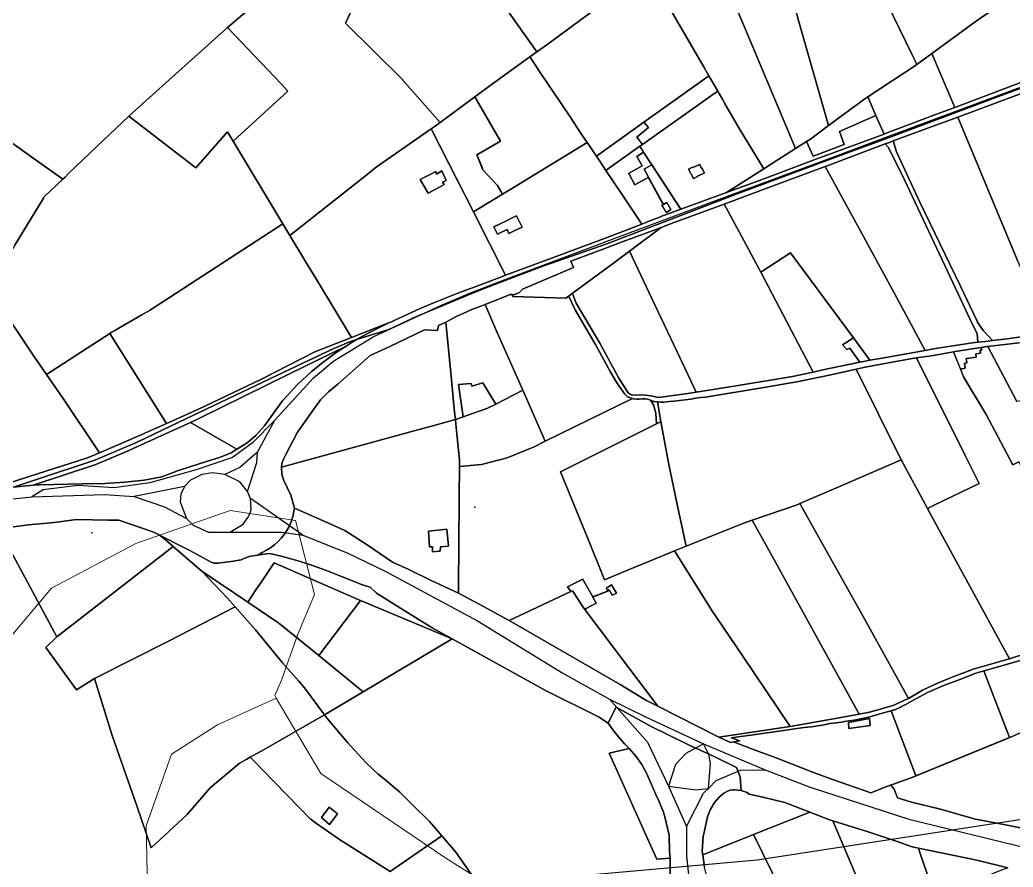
# Model space of a CAD drawing. Header units: metres. Extents: x 3 to 1027712, y 40 to 4430649.
# Drawn here: x 507850 to 508627, y 4410213 to 4410877 of the extents above; entities that cross this region are included whole.
import ezdxf

# ---------------------------------------------------------------- set-up
doc = ezdxf.new("R2010")
doc.units = ezdxf.units.M
doc.header["$MEASUREMENT"] = 0
doc.layers.add('A.ES.SDGC.CP.07003.cadastralparcel — CadastralParcel', color=1, linetype='Continuous')
doc.layers.add('Carreteras_5_km', color=2, linetype='Continuous', lineweight=30)
doc.layers.add('Lineas_electricas_5_km', color=1, linetype='Continuous', lineweight=30)
doc.layers.add('Habitats_5_km', color=7, linetype='Continuous', lineweight=9, true_color=0xbefad2)
doc.layers.add('Yacimientos_arqueologicos', color=7, linetype='Continuous', true_color=0x160844)

msp = doc.modelspace()

# ---------------------------------------------------------------- linework, layer by layer
at = {"layer": 'A.ES.SDGC.CP.07003.cadastralparcel — CadastralParcel', "color": 7, "linetype": 'Continuous', "flags": 128}
for points in [[(508428.95, 4410994.61), (508421.17, 4411018.03), (508445.18, 4411026.02), (508475.52, 4410938.66), (508487.98, 4410901.36), (508514.49, 4410919.16), (508548.41, 4410849.04), (508550.6, 4410844.54), (508552, 4410841.66), (508550.9, 4410840.85), (508513.53, 4410816.23), (508511.27, 4410814.74), (508482.87, 4410793.67), (508459.35, 4410875.98), (508454.53, 4410894.08), (508435.22, 4410966.64), (508435.2, 4410966.74), (508428.95, 4410994.61)], [(508254.55, 4410851.46), (508207.9, 4410917.32), (508213.83, 4410926.45), (508222.61, 4410939.97), (508249.04, 4410980.69), (508255.61, 4410990.81), (508256.16, 4410991.66), (508270.98, 4411014.5), (508279.04, 4411009.05), (508292.8, 4410999.88), (508299.69, 4410994.15), (508304.1, 4410989.41), (508309.63, 4410983.46), (508324.92, 4410963.97), (508335.24, 4410948.31), (508350.08, 4410918.74), (508343.59, 4410915.08), (508342.16, 4410914.08), (508293.05, 4410879.68), (508262.37, 4410857.07), (508254.55, 4410851.46)], [(508415.66, 4410873.98), (508387.81, 4410940.02), (508435.2, 4410966.74), (508435.22, 4410966.64), (508454.53, 4410894.08), (508459.35, 4410875.98), (508482.87, 4410793.67), (508468.69, 4410783.14), (508465.62, 4410781.19), (508457.07, 4410775.77), (508415.66, 4410873.98)], [(508548.41, 4410849.04), (508514.49, 4410919.16), (508568.47, 4410951.38), (508568.09, 4410942.89), (508571.16, 4410931.32), (508573.53, 4410924.58), (508573.88, 4410923.6), (508578.12, 4410919.36), (508588.15, 4410912.41), (508596.65, 4410904.31), (508602.06, 4410896.59), (508608.64, 4410882.56), (508597.68, 4410874.97), (508563.66, 4410850.17), (508552, 4410841.66), (508550.6, 4410844.54), (508548.41, 4410849.04)], [(508362.33, 4410879.14), (508342.16, 4410914.08), (508343.59, 4410915.08), (508350.08, 4410918.74), (508387.81, 4410940.02), (508415.66, 4410873.98), (508457.07, 4410775.77), (508437.49, 4410763.34), (508432.14, 4410759.92), (508413.43, 4410790.64), (508401.52, 4410811.26), (508400.05, 4410813.81), (508397.17, 4410818.79), (508396.09, 4410820.66), (508389.12, 4410832.74), (508385.38, 4410839.22), (508362.33, 4410879.14)], [(508252.2, 4410842.84), (508249.07, 4410847.53), (508254.55, 4410851.46), (508262.37, 4410857.07), (508293.05, 4410879.68), (508342.16, 4410914.08), (508362.33, 4410879.14), (508385.38, 4410839.22), (508389.12, 4410832.74), (508380.66, 4410826.7), (508338.28, 4410796.38), (508301.05, 4410769.75), (508293.88, 4410780.47), (508288.73, 4410788.17), (508280.43, 4410800.6), (508273.46, 4410811.03), (508257.71, 4410834.6), (508252.2, 4410842.84)], [(508121.55, 4410755.52), (508061.09, 4410707.75), (508055.67, 4410716.75), (508016.75, 4410781.45), (508059.61, 4410820.74), (508054.48, 4410826.15), (508012.35, 4410870.51), (508041.49, 4410895.74), (508054.07, 4410908.61), (508058.56, 4410911.91), (508063.49, 4410912.18), (508082.27, 4410909.69), (508086.72, 4410909.1), (508096.31, 4410907.83), (508115.73, 4410907.16), (508120.55, 4410908.24), (508104.76, 4410873.92), (508149.22, 4410829.7), (508149.34, 4410829.56), (508178.87, 4410796.22), (508174.87, 4410793.25), (508171.78, 4410791.1), (508128.6, 4410761.09), (508121.55, 4410755.52)], [(508581.77, 4410807.99), (508563.66, 4410850.17), (508597.68, 4410874.97), (508608.64, 4410882.56), (508633.52, 4410884.66), (508661.2, 4410887.04), (508664.04, 4410887.28), (508698.19, 4410887.7), (508704.18, 4410885.41), (508724.29, 4410877.71), (508745.39, 4410869.63), (508723.07, 4410861.3), (508690.82, 4410849.31), (508634.85, 4410828.01), (508581.77, 4410807.99)], [(507987.42, 4410760.6), (507934.9, 4410801.12), (507956.11, 4410820.12), (508012.35, 4410870.51), (508054.48, 4410826.15), (508059.61, 4410820.74), (508016.75, 4410781.45), (508012.3, 4410788.84), (507987.42, 4410760.6)], [(507765.47, 4410710.32), (507690.93, 4410742.01), (507703.3, 4410769.5), (507740.38, 4410851.91), (507740.94, 4410851.58), (507742.66, 4410850.95), (507753.26, 4410843.69), (507760.75, 4410838.56), (507783.12, 4410823.23), (507857.32, 4410770.18), (507883.25, 4410751.65), (507869.35, 4410738.34), (507868.24, 4410737.28), (507868.07, 4410737), (507845.66, 4410700.16), (507844.56, 4410698.35), (507843.24, 4410696.19), (507832.87, 4410679.13), (507831.36, 4410679.59), (507824.89, 4410681.58), (507824.13, 4410681.96), (507780.89, 4410702.87), (507765.47, 4410710.32)], [(508225.97, 4410781.5), (508205.8, 4410816.17), (508219.63, 4410826.42), (508249.07, 4410847.53), (508252.2, 4410842.84), (508257.71, 4410834.6), (508273.46, 4410811.03), (508280.43, 4410800.6), (508288.73, 4410788.17), (508293.88, 4410780.47), (508235.36, 4410744.76), (508227.5, 4410739.96), (508226.49, 4410741.72), (508223.6, 4410746.8), (508212.29, 4410759.16), (508207.55, 4410770.72), (508225.97, 4410781.5)], [(508520.02, 4410801.62), (508513.53, 4410816.23), (508550.9, 4410840.85), (508552, 4410841.66), (508563.66, 4410850.17), (508581.77, 4410807.99), (508565.38, 4410801.8), (508526.73, 4410787.16), (508526.48, 4410787.07), (508520.02, 4410801.62)], [(508337.23, 4410779.02), (508332.72, 4410784.59), (508342, 4410792.21), (508338.28, 4410796.38), (508380.66, 4410826.7), (508389.12, 4410832.74), (508396.09, 4410820.66), (508391.25, 4410817.23), (508337.23, 4410779.02)], [(508630.91, 4410688.17), (508583.99, 4410800.34), (508597.5, 4410805.26), (508649.91, 4410824.92), (508660.66, 4410828.99), (508685.67, 4410768.02), (508714.95, 4410698.91), (508724.19, 4410677.1), (508709.79, 4410669.69), (508708.53, 4410669.04), (508703.69, 4410666.54), (508702.7, 4410666.03), (508695.55, 4410662.35), (508694.41, 4410661.76), (508680.96, 4410655.04), (508661.43, 4410641.27), (508654.82, 4410642.06), (508651.04, 4410645.83), (508644.75, 4410657.15), (508643.56, 4410659.81), (508640.35, 4410667), (508630.91, 4410688.17)], [(508432.14, 4410759.92), (508403.05, 4410741.31), (508367.09, 4410728.13), (508366.36, 4410729.25), (508344.54, 4410762.94), (508338.06, 4410772.94), (508335.1, 4410777.51), (508337.23, 4410779.02), (508391.25, 4410817.23), (508396.09, 4410820.66), (508397.17, 4410818.79), (508400.05, 4410813.81), (508401.52, 4410811.26), (508413.43, 4410790.64), (508432.14, 4410759.92)], [(508223.6, 4410746.8), (508226.49, 4410741.72), (508227.5, 4410739.96), (508210.75, 4410729.74), (508204.8, 4410726.11), (508198.24, 4410739.02), (508197.72, 4410740.04), (508196.48, 4410742.48), (508192.6, 4410750.12), (508171.78, 4410791.1), (508174.87, 4410793.25), (508178.87, 4410796.22), (508190.83, 4410805.08), (508205.8, 4410816.17), (508225.97, 4410781.5), (508207.55, 4410770.72), (508211.27, 4410761.64), (508212.29, 4410759.16), (508223.6, 4410746.8)], [(508470.86, 4410769.82), (508465.62, 4410781.19), (508468.69, 4410783.14), (508482.87, 4410793.67), (508511.27, 4410814.74), (508513.53, 4410816.23), (508520.02, 4410801.62), (508491.34, 4410789.22), (508495.18, 4410778.99), (508470.86, 4410769.82)], [(508403.05, 4410741.31), (508432.14, 4410759.92), (508437.49, 4410763.34), (508457.07, 4410775.77), (508465.62, 4410781.19), (508470.86, 4410769.82), (508495.18, 4410778.99), (508491.34, 4410789.22), (508520.02, 4410801.62), (508526.48, 4410787.07), (508471.57, 4410766.92), (508430.79, 4410751.47), (508403.05, 4410741.31)], [(508073.43, 4410687.25), (508061.09, 4410707.75), (508121.55, 4410755.52), (508128.6, 4410761.09), (508171.78, 4410791.1), (508197.72, 4410740.04), (508198.24, 4410739.02), (508204.8, 4410726.11), (508230.03, 4410676.47), (508225.49, 4410674.78), (508203.99, 4410666.75), (508201.63, 4410665.87), (508196.9, 4410664.1), (508192.71, 4410662.53), (508174.4, 4410655.11), (508163.12, 4410650.55), (508142.86, 4410641.11), (508140.07, 4410639.81), (508139.14, 4410639.37), (508109.25, 4410627.71), (508083.17, 4410671.06), (508073.43, 4410687.25)], [(508304.75, 4410764.2), (508301.05, 4410769.75), (508338.28, 4410796.38), (508342, 4410792.21), (508332.72, 4410784.59), (508337.23, 4410779.02), (508335.1, 4410777.51), (508312.44, 4410761.48), (508310.62, 4410760.2), (508308.45, 4410758.66), (508304.75, 4410764.2)], [(508529.55, 4410776.75), (508527.26, 4410779.32), (508530.59, 4410780.57), (508533.56, 4410781.69), (508535.95, 4410773.2), (508554.44, 4410733.77), (508586.07, 4410668.06), (508598.96, 4410640.96), (508599.58, 4410639.65), (508603.81, 4410633.19), (508611.37, 4410625.3), (508605.7, 4410624.66), (508599.67, 4410623.96), (508599.27, 4410630.92), (508595.67, 4410637.87), (508580.22, 4410670.73), (508540.22, 4410755.79), (508529.55, 4410776.75)], [(508230.03, 4410676.47), (508204.8, 4410726.11), (508210.75, 4410729.74), (508227.5, 4410739.96), (508235.36, 4410744.76), (508293.88, 4410780.47), (508301.05, 4410769.75), (508304.75, 4410764.2), (508308.45, 4410758.66), (508319.36, 4410742.33), (508336.56, 4410716.59), (508319.76, 4410710.03), (508309.61, 4410706.06), (508266.7, 4410690.08), (508230.03, 4410676.47)], [(508344.54, 4410762.94), (508367.09, 4410728.13), (508355.16, 4410723.76), (508352.84, 4410722.91), (508351.19, 4410722.31), (508340.84, 4410718.26), (508339.18, 4410717.62), (508336.56, 4410716.59), (508319.36, 4410742.33), (508308.45, 4410758.66), (508310.62, 4410760.2), (508312.44, 4410761.48), (508335.1, 4410777.51), (508338.06, 4410772.94), (508332.78, 4410769.48), (508336.9, 4410762.22), (508326.28, 4410756.2), (508326.31, 4410756.14), (508326.64, 4410755.56), (508331.32, 4410747.3), (508341.63, 4410753.15), (508341.76, 4410753.23), (508353.37, 4410731.9), (508352.39, 4410731.32), (508353.25, 4410729.86), (508355.68, 4410725.71), (508358.45, 4410727.34), (508359.5, 4410727.95), (508356.21, 4410733.56), (508353.55, 4410732), (508341.94, 4410753.33), (508339.95, 4410756.84), (508338.45, 4410759.48), (508344.54, 4410762.94)], [(508507.04, 4410712.5), (508480.34, 4410761.71), (508481.88, 4410762.28), (508527.26, 4410779.32), (508529.55, 4410776.75), (508540.22, 4410755.79), (508580.22, 4410670.73), (508595.67, 4410637.87), (508599.27, 4410630.92), (508599.67, 4410623.96), (508595.67, 4410623.51), (508565.04, 4410618.85), (508558.51, 4410617.68), (508534.39, 4410662.13), (508507.04, 4410712.5)], [(508344.54, 4410762.94), (508338.45, 4410759.48), (508339.95, 4410756.84), (508341.94, 4410753.33), (508353.55, 4410732), (508356.21, 4410733.56), (508359.5, 4410727.95), (508358.45, 4410727.34), (508355.68, 4410725.71), (508353.25, 4410729.86), (508352.39, 4410731.32), (508353.37, 4410731.9), (508341.76, 4410753.23), (508341.63, 4410753.15), (508331.32, 4410747.3), (508326.64, 4410755.56), (508326.31, 4410756.14), (508326.28, 4410756.2), (508336.9, 4410762.22), (508332.78, 4410769.48), (508338.06, 4410772.94), (508344.54, 4410762.94)], [(508169.39, 4410740.75), (508163.07, 4410751.61), (508170.52, 4410755.04), (508175.29, 4410757.76), (508175.97, 4410755.72), (508180.05, 4410758.22), (508183.46, 4410750.73), (508180.51, 4410749.37), (508181.87, 4410747.56), (508178.25, 4410745.59), (508169.39, 4410740.75)], [(508163.07, 4410751.61), (508169.39, 4410740.75), (508178.25, 4410745.59), (508181.87, 4410747.56), (508180.51, 4410749.37), (508183.46, 4410750.73), (508180.05, 4410758.22), (508175.97, 4410755.72), (508175.29, 4410757.76), (508170.52, 4410755.04), (508163.07, 4410751.61)], [(508376.49, 4410760.82), (508382, 4410763.2), (508383.38, 4410760.11), (508383.81, 4410760.29), (508385.49, 4410756.73), (508385.59, 4410756.5), (508380.26, 4410754.07), (508380.38, 4410753.82), (508377.27, 4410752.23), (508377.19, 4410752.38), (508373.31, 4410759.65), (508376.33, 4410761.13), (508376.49, 4410760.82)], [(508376.49, 4410760.82), (508376.33, 4410761.13), (508373.31, 4410759.65), (508377.19, 4410752.38), (508377.27, 4410752.23), (508380.38, 4410753.82), (508380.26, 4410754.07), (508385.59, 4410756.5), (508385.49, 4410756.73), (508383.81, 4410760.29), (508383.38, 4410760.11), (508382, 4410763.2), (508376.49, 4410760.82)], [(508409.16, 4410717.28), (508401.08, 4410732.22), (508430.43, 4410743.09), (508480.34, 4410761.71), (508507.04, 4410712.5), (508534.39, 4410662.13), (508558.51, 4410617.68), (508524.85, 4410611.65), (508515.32, 4410609.95), (508502.36, 4410627.48), (508457.6, 4410688.04), (508453.16, 4410694.05), (508429.73, 4410678.95), (508424.38, 4410689.1), (508414.68, 4410707.07), (508409.16, 4410717.28)], [(508346.95, 4410653.31), (508327.06, 4410695.32), (508351.87, 4410713.98), (508359.14, 4410716.69), (508401.08, 4410732.22), (508409.16, 4410717.28), (508414.68, 4410707.07), (508424.38, 4410689.1), (508429.73, 4410678.95), (508470.92, 4410600.71), (508454.7, 4410597.12), (508410.41, 4410589.91), (508379.28, 4410585.02), (508368.79, 4410607.18), (508346.95, 4410653.31)], [(508230.6, 4410719.2), (508235.1, 4410721.38), (508238.63, 4410723.1), (508242.91, 4410714.27), (508237.13, 4410711.47), (508232.63, 4410709.29), (508231.21, 4410712.21), (508223.75, 4410708.6), (508220.89, 4410714.5), (508230.6, 4410719.2)], [(508230.6, 4410719.2), (508220.89, 4410714.5), (508223.75, 4410708.6), (508231.21, 4410712.21), (508232.63, 4410709.29), (508237.13, 4410711.47), (508242.91, 4410714.27), (508238.63, 4410723.1), (508235.1, 4410721.38), (508230.6, 4410719.2)], [(507964.48, 4410560.45), (507920.02, 4410630.97), (507921.98, 4410632.09), (507924.08, 4410633.3), (507944.71, 4410645.14), (507951.07, 4410648.79), (508055.67, 4410716.75), (508061.09, 4410707.75), (508073.43, 4410687.25), (508083.17, 4410671.06), (508109.25, 4410627.71), (508080.71, 4410616.52), (508038.28, 4410594.89), (507989.48, 4410571.58), (507968.54, 4410562.25), (507966.36, 4410561.28), (507964.48, 4410560.45)], [(508235.02, 4410661.32), (508236.77, 4410661.04), (508240.97, 4410663.01), (508243.35, 4410665.62), (508283.25, 4410682.5), (508281.15, 4410687.48), (508307.68, 4410697.5), (508321.23, 4410702.56), (508336.28, 4410708.17), (508351.87, 4410713.98), (508327.06, 4410695.32), (508314.53, 4410685.89), (508282.24, 4410662.27), (508280.85, 4410661.25), (508279.38, 4410660.17), (508277.08, 4410658.49), (508235.61, 4410659.92), (508235.02, 4410661.32)], [(508282.54, 4410661.41), (508282.24, 4410662.27), (508314.53, 4410685.89), (508327.06, 4410695.32), (508346.95, 4410653.31), (508368.79, 4410607.18), (508379.28, 4410585.02), (508372.72, 4410583.98), (508355.5, 4410581.45), (508349.85, 4410580.75), (508343.69, 4410582.03), (508337.48, 4410582.87), (508331.69, 4410582.58), (508328.44, 4410582.87), (508326.04, 4410584.42), (508318.56, 4410595.98), (508303.74, 4410623.2), (508295.41, 4410637.45), (508285.36, 4410654.64), (508282.54, 4410661.41)], [(508507.45, 4410608.42), (508478.27, 4410602.34), (508470.92, 4410600.71), (508429.73, 4410678.95), (508453.16, 4410694.05), (508457.6, 4410688.04), (508502.36, 4410627.48), (508493.83, 4410621.94), (508497.23, 4410618.33), (508499.56, 4410619.39), (508507.45, 4410608.42)], [(508235.02, 4410661.32), (508235.61, 4410659.92), (508277.08, 4410658.49), (508279.38, 4410660.17), (508279.47, 4410659.84), (508284.56, 4410649.44), (508292.77, 4410635.1), (508300.43, 4410622.18), (508311.77, 4410601.13), (508317.56, 4410591.42), (508323.26, 4410583.28), (508325.45, 4410581.2), (508327.88, 4410580.39), (508329.32, 4410579.97), (508284.51, 4410558.03), (508261.02, 4410546.5), (508243.4, 4410586.54), (508225.58, 4410627.05), (508222.46, 4410634.13), (508213.88, 4410653.64), (508214.25, 4410653.87), (508214.85, 4410653.75), (508233.55, 4410661.53), (508235.02, 4410661.32)], [(508213.88, 4410653.64), (508222.46, 4410634.13), (508225.58, 4410627.05), (508243.4, 4410586.54), (508222.28, 4410575.62), (508212.09, 4410592.17), (508203.53, 4410589.7), (508202.96, 4410591.79), (508193.07, 4410590.84), (508196.89, 4410565.57), (508190.71, 4410563.42), (508190.1, 4410569.29), (508187.63, 4410594.62), (508183.23, 4410639.8), (508187.73, 4410642.18), (508191.83, 4410644.35), (508196.88, 4410646.62), (508203.61, 4410649.71), (508205.66, 4410650.4), (508213.88, 4410653.64)], [(508172.96, 4410558.56), (508158.32, 4410554.56), (508054.64, 4410526.21), (508054.9, 4410529.09), (508055.97, 4410532.34), (508057.89, 4410536.01), (508067.06, 4410553.47), (508067.82, 4410554.57), (508077.7, 4410568.68), (508085.02, 4410578.83), (508091.24, 4410585.12), (508098.64, 4410591.26), (508123.99, 4410613.55), (508138.8, 4410620.45), (508166.38, 4410633.69), (508176.66, 4410633.21), (508177.4, 4410637.22), (508183.23, 4410639.8), (508187.63, 4410594.62), (508190.1, 4410569.29), (508190.71, 4410563.42), (508172.96, 4410558.56)], [(507844.56, 4410510.61), (507862.66, 4410516.52), (507908.48, 4410531.78), (507941.4, 4410545.75), (507968.08, 4410558.46), (508050.91, 4410597.92), (508095.44, 4410619.2), (508108.57, 4410624.58), (508113.37, 4410626.09), (508109.02, 4410623.66), (508105.06, 4410621.04), (508060.89, 4410599.3), (507988.76, 4410563.68), (507983.25, 4410561.17), (507932.57, 4410538.08), (507909.23, 4410528.33), (507860, 4410511.96), (507844.56, 4410510.61)], [(507883.58, 4410579.88), (507870.52, 4410598.78), (507920.02, 4410630.97), (507964.48, 4410560.45), (507942.81, 4410550.8), (507911.98, 4410537.51), (507883.58, 4410579.88)], [(508507.45, 4410608.42), (508499.56, 4410619.39), (508497.23, 4410618.33), (508493.83, 4410621.94), (508502.36, 4410627.48), (508515.32, 4410609.95), (508511.44, 4410609.25), (508507.45, 4410608.42)], [(508630.24, 4410577.57), (508607.69, 4410620.69), (508631.83, 4410623.53), (508654.41, 4410626.21), (508676.72, 4410629.18), (508682.13, 4410629.42), (508700.29, 4410581.59), (508686.5, 4410579.44), (508676.36, 4410579.36), (508672.51, 4410580.64), (508668.33, 4410583.53), (508630.24, 4410577.57)], [(508019.68, 4410540.22), (507983.25, 4410561.17), (507988.76, 4410563.68), (508060.89, 4410599.3), (508105.06, 4410621.04), (508097.29, 4410615.94), (508086.9, 4410608.21), (508078.1, 4410601.02), (508067.44, 4410591.17), (508055.27, 4410578.21), (508049.14, 4410569.42), (508041.15, 4410558.5), (508034.48, 4410551.05), (508027.55, 4410545.19), (508022.22, 4410541.73), (508019.68, 4410540.22)], [(508602.78, 4410617.94), (508601.84, 4410617.8), (508601.5, 4410617.74), (508601.84, 4410615.48), (508598.31, 4410614.97), (508598.09, 4410614.93), (508598.45, 4410612.46), (508590.96, 4410611.37), (508590.73, 4410611.34), (508591.24, 4410607.77), (508590.28, 4410607.63), (508589.78, 4410607.56), (508589.32, 4410607.49), (508589.88, 4410603.65), (508587.42, 4410603.29), (508586.13, 4410603.11), (508580.64, 4410616.62), (508583.58, 4410617.15), (508602.3, 4410619.92), (508602.43, 4410619.94), (508602.78, 4410617.94)], [(508539.85, 4410532.01), (508504.41, 4410602.94), (508511.59, 4410604.59), (508526.83, 4410607.41), (508544.2, 4410610.52), (508551.81, 4410611.69), (508589.46, 4410535.89), (508600.89, 4410513.32), (508566.19, 4410496.57), (508560.37, 4410493.77), (508560.06, 4410494.33), (508539.85, 4410532.01)], [(508589.46, 4410535.89), (508551.81, 4410611.69), (508563.39, 4410613.48), (508580.64, 4410616.62), (508588.61, 4410596.99), (508605.54, 4410568.72), (508606.26, 4410567.51), (508627.29, 4410527.99), (508631.84, 4410530.25), (508697.61, 4410398.89), (508689.76, 4410397.27), (508664.5, 4410389.04), (508624.51, 4410376.16), (508583.13, 4410451.89), (508562.77, 4410489.35), (508560.37, 4410493.77), (508566.19, 4410496.57), (508600.89, 4410513.32), (508589.46, 4410535.89)], [(508348.85, 4410577.25), (508351.26, 4410577.15), (508353.92, 4410577.15), (508358.08, 4410577.62), (508361.67, 4410577.97), (508366.18, 4410578.43), (508370.58, 4410578.88), (508374.97, 4410579.47), (508378.79, 4410580.15), (508382.61, 4410580.74), (508386.43, 4410581.09), (508433.85, 4410588.85), (508459.31, 4410593.23), (508484.76, 4410598.43), (508504.41, 4410602.94), (508539.85, 4410532.01), (508492.85, 4410511.53), (508460.45, 4410497.66), (508458.42, 4410496.79), (508423.09, 4410484.57), (508415.8, 4410482.05), (508371.26, 4410464.3), (508364.42, 4410496.98), (508357.61, 4410529.55), (508351.66, 4410561.95), (508348.85, 4410577.25)], [(508196.89, 4410565.57), (508193.07, 4410590.84), (508202.96, 4410591.79), (508203.53, 4410589.7), (508212.09, 4410592.17), (508222.28, 4410575.62), (508215.33, 4410572.02), (508204.09, 4410568.09), (508196.89, 4410565.57)], [(508191.35, 4410557.3), (508190.71, 4410563.42), (508196.89, 4410565.57), (508204.09, 4410568.09), (508215.33, 4410572.02), (508222.28, 4410575.62), (508243.4, 4410586.54), (508261.02, 4410546.5), (508252.27, 4410542.2), (508231.23, 4410533.46), (508211.01, 4410528.27), (508193.94, 4410526.65), (508194.01, 4410531.99), (508191.35, 4410557.3)], [(508280.99, 4410428.78), (508232.9, 4410406.05), (508209.39, 4410418.93), (508193.03, 4410427.36), (508193.09, 4410434.64), (508193.33, 4410464.21), (508193.65, 4410502.87), (508193.94, 4410526.65), (508211.01, 4410528.27), (508231.23, 4410533.46), (508252.27, 4410542.2), (508261.02, 4410546.5), (508284.51, 4410558.03), (508329.32, 4410579.97), (508329.85, 4410579.82), (508332.74, 4410579.47), (508334.59, 4410579.47), (508337.14, 4410579.82), (508339.22, 4410579.82), (508341.3, 4410579.47), (508343.5, 4410578.54), (508345.79, 4410574.92), (508347.71, 4410568.38), (508348.28, 4410560.24), (508273.09, 4410522.4), (508296.12, 4410465.97), (508298.05, 4410461.24), (508301.75, 4410452.19), (508307.52, 4410438.04), (508331.14, 4410447.77), (508342.26, 4410452.35), (508362.23, 4410460.58), (508389.34, 4410417.27), (508392.23, 4410412.65), (508393.76, 4410410.42), (508395.91, 4410407.3), (508415.34, 4410378.95), (508452.87, 4410323.12), (508451.11, 4410322.81), (508397.02, 4410314.63), (508349.22, 4410339.05), (508326.57, 4410369.07), (508292.09, 4410414.75), (508293.2, 4410415.38), (508300.86, 4410419.74), (508298.53, 4410423.95), (508298.39, 4410424.21), (508298.28, 4410424.4), (508311.26, 4410429.53), (508313.43, 4410425.78), (508316.71, 4410427.59), (508313.05, 4410433.89), (508309.96, 4410432.18), (508309.38, 4410431.96), (508309.01, 4410431.5), (508308.94, 4410430.89), (508309.23, 4410430.25), (508309.89, 4410429.96), (508310.4, 4410429.96), (508310.89, 4410430.18), (508311.2, 4410429.64), (508298.19, 4410424.57), (508291.36, 4410436.9), (508290.52, 4410438.42), (508278.49, 4410432.41), (508280.99, 4410428.78)], [(508343.5, 4410578.54), (508345.93, 4410577.73), (508346.57, 4410577.62), (508348.36, 4410577.26), (508348.85, 4410577.25), (508351.66, 4410561.95), (508349.81, 4410561.02), (508348.28, 4410560.24), (508347.71, 4410568.38), (508345.79, 4410574.92), (508343.5, 4410578.54)], [(507860, 4410511.96), (507909.23, 4410528.33), (507932.57, 4410538.08), (507983.25, 4410561.17), (508019.68, 4410540.22), (508015.03, 4410537.47), (508006.77, 4410534), (507995.04, 4410530.28), (507983.58, 4410526.81), (507973.18, 4410523.35), (507960.93, 4410518.56), (507947.07, 4410515.9), (507931.87, 4410514.3), (507916.15, 4410513.5), (507898.68, 4410513.21), (507865.1, 4410512.41), (507860, 4410511.96)], [(508193.03, 4410427.36), (508171.27, 4410437.74), (508154.32, 4410445.97), (508141.38, 4410451.78), (508121.52, 4410465.31), (508106.99, 4410474.63), (508104.11, 4410476.48), (508093.05, 4410481.54), (508064.58, 4410494.13), (508061.74, 4410504.29), (508056.1, 4410516.32), (508054.83, 4410520.76), (508054.64, 4410526.21), (508158.32, 4410554.56), (508172.96, 4410558.56), (508190.71, 4410563.42), (508191.35, 4410557.3), (508194.01, 4410531.99), (508193.94, 4410526.65), (508193.65, 4410502.87), (508193.33, 4410464.21), (508193.09, 4410434.64), (508193.03, 4410427.36)], [(508296.12, 4410465.97), (508273.09, 4410522.4), (508348.28, 4410560.24), (508349.81, 4410561.02), (508351.66, 4410561.95), (508357.61, 4410529.55), (508364.42, 4410496.98), (508371.26, 4410464.3), (508362.23, 4410460.58), (508342.26, 4410452.35), (508331.14, 4410447.77), (508307.52, 4410438.04), (508301.75, 4410452.19), (508298.05, 4410461.24), (508296.12, 4410465.97)], [(508511.31, 4410406.76), (508460.45, 4410497.66), (508492.85, 4410511.53), (508539.85, 4410532.01), (508560.06, 4410494.33), (508560.37, 4410493.77), (508562.77, 4410489.35), (508583.13, 4410451.89), (508624.51, 4410376.16), (508623.38, 4410375.79), (508596.04, 4410367.88), (508595.46, 4410367.71), (508581.06, 4410362.18), (508578.25, 4410361.04), (508568.07, 4410356.93), (508557.03, 4410351.78), (508545.42, 4410344.95), (508511.31, 4410406.76)], [(508441.27, 4410451.8), (508423.09, 4410484.57), (508458.42, 4410496.79), (508460.45, 4410497.66), (508511.31, 4410406.76), (508545.42, 4410344.95), (508545.28, 4410344.86), (508537.49, 4410341.35), (508533.99, 4410339.77), (508530.66, 4410338.73), (508527.82, 4410337.84), (508523.58, 4410336.67), (508514.93, 4410334.27), (508506.89, 4410332.79), (508462.81, 4410412.96), (508441.27, 4410451.8)], [(507958.7, 4410473.07), (507963.43, 4410469.47), (507969.7, 4410464.08), (507878.72, 4410393.23), (507832.78, 4410478.34), (507839, 4410478.57), (507856.43, 4410481.01), (507873.8, 4410482.61), (507880.7, 4410483.33), (507893.81, 4410485.26), (507919.16, 4410484.74), (507927.26, 4410484.6), (507953.82, 4410475.48), (507958.7, 4410473.07)], [(508389.34, 4410417.27), (508362.23, 4410460.58), (508371.26, 4410464.3), (508415.8, 4410482.05), (508423.09, 4410484.57), (508441.27, 4410451.8), (508462.81, 4410412.96), (508506.89, 4410332.79), (508491.09, 4410329.87), (508452.87, 4410323.12), (508415.34, 4410378.95), (508395.91, 4410407.3), (508393.76, 4410410.42), (508392.23, 4410412.65), (508389.34, 4410417.27)], [(507958.48, 4410473.24), (507982.15, 4410461.03), (507999.38, 4410451.69), (508001.61, 4410450.92), (508003.27, 4410450.85), (508004.99, 4410450.91), (508008.81, 4410451.4), (508015.14, 4410452.21), (508022.94, 4410453.7), (508025.06, 4410454.51), (508030.36, 4410456.52), (508042.79, 4410458.19), (508045.28, 4410458.54), (508055.33, 4410456.25), (508068.48, 4410452.58), (508078.68, 4410449.27), (508089.85, 4410445.2), (508101.48, 4410440.51), (508117.88, 4410433.9), (508124.07, 4410432.16), (508128.85, 4410427.38), (508153.9, 4410411.74), (508172.46, 4410400.24), (508188.13, 4410391.72), (508116.37, 4410421.8), (508110.83, 4410424.12), (508048.75, 4410451.35), (508038.23, 4410435.49), (508034.56, 4410429.96), (508028.21, 4410420.38), (508006.41, 4410435), (508003.27, 4410437.11), (507992.05, 4410444.63), (507990.71, 4410446.03), (507969.7, 4410464.08), (507963.43, 4410469.47), (507958.48, 4410473.24)], [(508170.29, 4410463.86), (508169.61, 4410475.96), (508184, 4410477.55), (508185.4, 4410464.21), (508178.9, 4410463.68), (508178.89, 4410460.37), (508172.75, 4410459.82), (508172.65, 4410463.81), (508170.29, 4410463.86)], [(508169.61, 4410475.96), (508170.29, 4410463.86), (508172.65, 4410463.81), (508172.75, 4410459.82), (508178.89, 4410460.37), (508178.9, 4410463.68), (508185.4, 4410464.21), (508184, 4410477.55), (508169.61, 4410475.96)], [(507893.96, 4410351.73), (507869.9, 4410385), (507878.72, 4410393.23), (507969.7, 4410464.08), (507990.71, 4410446.03), (507992.05, 4410444.63), (508012.25, 4410423.55), (508018.34, 4410416.67), (507966.13, 4410389.79), (507908.01, 4410360.62), (507893.96, 4410351.73)], [(508052.54, 4410404.07), (508028.21, 4410420.38), (508034.56, 4410429.96), (508038.23, 4410435.49), (508048.75, 4410451.35), (508110.83, 4410424.12), (508116.37, 4410421.8), (508083.65, 4410378.65), (508052.54, 4410404.07)], [(507992.05, 4410444.63), (508003.27, 4410437.11), (508006.41, 4410435), (508028.21, 4410420.38), (508052.54, 4410404.07), (508083.65, 4410378.65), (508118.39, 4410350.26), (508088.13, 4410332.26), (508072.56, 4410353.25), (508068.02, 4410358.42), (508055.33, 4410372.86), (508034.27, 4410398.68), (508018.34, 4410416.67), (508012.25, 4410423.55), (507992.05, 4410444.63)], [(508280.99, 4410428.78), (508278.49, 4410432.41), (508290.52, 4410438.42), (508291.36, 4410436.9), (508298.19, 4410424.57), (508311.2, 4410429.64), (508310.89, 4410430.18), (508310.4, 4410429.96), (508309.89, 4410429.96), (508309.23, 4410430.25), (508308.94, 4410430.89), (508309.01, 4410431.5), (508309.38, 4410431.96), (508309.96, 4410432.18), (508313.05, 4410433.89), (508316.71, 4410427.59), (508313.43, 4410425.78), (508311.26, 4410429.53), (508298.28, 4410424.4), (508298.39, 4410424.21), (508298.53, 4410423.95), (508300.86, 4410419.74), (508293.2, 4410415.38), (508292.09, 4410414.75), (508291.34, 4410415.76), (508282.32, 4410429.41), (508280.99, 4410428.78)], [(508349.22, 4410339.05), (508339.89, 4410343.75), (508319.66, 4410355.98), (508232.9, 4410406.05), (508280.99, 4410428.78), (508282.32, 4410429.41), (508291.34, 4410415.76), (508292.09, 4410414.75), (508326.57, 4410369.07), (508349.22, 4410339.05)], [(507922.05, 4410316.09), (507908.01, 4410360.62), (507966.13, 4410389.79), (508018.34, 4410416.67), (508034.27, 4410398.68), (508055.33, 4410372.86), (508068.02, 4410358.42), (508072.56, 4410353.25), (508088.13, 4410332.26), (508040.84, 4410305.13), (508030, 4410298.91), (508027.51, 4410297.48), (508021.44, 4410294), (507998.66, 4410274.97), (507980.56, 4410254.07), (507952.53, 4410227.99), (507941.13, 4410260.94), (507922.05, 4410316.09)], [(508118.39, 4410350.26), (508083.65, 4410378.65), (508116.37, 4410421.8), (508188.13, 4410391.72), (508118.39, 4410350.26)], [(508668.28, 4410331.59), (508657.42, 4410327.5), (508632.47, 4410317.74), (508626.16, 4410315), (508624.55, 4410314.34), (508604.57, 4410366.57), (508616.84, 4410370.04), (508625.67, 4410372.52), (508635.78, 4410375.55), (508641.28, 4410377.32), (508649.7, 4410380.15), (508668.28, 4410331.59)], [(508624.55, 4410314.34), (508551.3, 4410284.3), (508531.77, 4410335.38), (508533.95, 4410335.98), (508534.72, 4410336.19), (508538.67, 4410337.99), (508542.11, 4410339.65), (508542.91, 4410340.03), (508546.62, 4410342.1), (508548.34, 4410343.06), (508560.22, 4410349.72), (508573.68, 4410355.3), (508584.26, 4410359.44), (508598.28, 4410364.85), (508601.74, 4410365.77), (508604.57, 4410366.57), (508624.55, 4410314.34)], [(508033.03, 4410295.81), (508030, 4410298.91), (508040.84, 4410305.13), (508088.13, 4410332.26), (508090.55, 4410329.01), (508106.34, 4410310.36), (508120.22, 4410295.06), (508126.45, 4410289.1), (508130.35, 4410285.82), (508135.09, 4410281.83), (508147.19, 4410271.66), (508156.41, 4410262.56), (508170.75, 4410248.42), (508180.09, 4410237.37), (508139.73, 4410209.48), (508099.99, 4410234.52), (508081.99, 4410247.11), (508079.75, 4410248.68), (508077.75, 4410250.08), (508077.62, 4410250.22), (508039.56, 4410289.13), (508033.03, 4410295.81)], [(508528.59, 4410275.92), (508515.98, 4410271.21), (508486.07, 4410281.49), (508469.91, 4410287.66), (508441.86, 4410298.41), (508422.63, 4410305.61), (508408.45, 4410310.91), (508413.37, 4410311.82), (508406.76, 4410314.12), (508406.59, 4410314.19), (508423.94, 4410316.61), (508453.04, 4410320.67), (508456.11, 4410321.11), (508463.79, 4410322.14), (508469.54, 4410322.75), (508479.43, 4410324.38), (508483.66, 4410325.26), (508489.07, 4410325.98), (508494.45, 4410326.77), (508495.44, 4410327.01), (508498.84, 4410327.53), (508502.86, 4410327.97), (508510.57, 4410329.54), (508514.09, 4410330.22), (508514.39, 4410330.26), (508515.36, 4410330.58), (508517.09, 4410331.15), (508525.86, 4410333.87), (508527.6, 4410334.23), (508531.77, 4410335.38), (508551.3, 4410284.3), (508548.92, 4410283.32), (508528.59, 4410275.92)], [(508498.81, 4410321.56), (508498.4, 4410326.29), (508514.83, 4410329.34), (508515.49, 4410323.75), (508498.81, 4410321.56)], [(508514.83, 4410329.34), (508498.4, 4410326.29), (508498.81, 4410321.56), (508515.49, 4410323.75), (508514.83, 4410329.34)], [(508358.18, 4410238.05), (508358.34, 4410225.23), (508358.78, 4410220.02), (508348.29, 4410219.16), (508345.74, 4410224.84), (508311.07, 4410302.14), (508326.81, 4410305.93), (508332.36, 4410299.46), (508336.65, 4410293.15), (508340.39, 4410286.54), (508344.37, 4410277.72), (508347.73, 4410269.66), (508349.96, 4410264.71), (508353.6, 4410255.84), (508354.63, 4410252.17), (508358.18, 4410238.05)], [(508468.25, 4410255.98), (508424.11, 4410238.4), (508384.32, 4410222.54), (508383.96, 4410225.05), (508384.63, 4410237.09), (508385.1, 4410239.01), (508388.18, 4410252.24), (508390.25, 4410257.78), (508393.56, 4410263.41), (508397.18, 4410267.74), (508400.86, 4410270.81), (508403.66, 4410272.36), (508405.71, 4410273.1), (508408.24, 4410273.47), (508409.58, 4410273.49), (508414.48, 4410272.78), (508419.02, 4410271.38), (508420.71, 4410270.07), (508431.42, 4410267.58), (508448.68, 4410263.56), (508468.25, 4410255.98)], [(508085.76, 4410251.85), (508091.84, 4410259.78), (508098.5, 4410254.67), (508092.03, 4410246.24), (508085.76, 4410251.85)], [(508085.76, 4410251.85), (508092.03, 4410246.24), (508098.5, 4410254.67), (508091.84, 4410259.78), (508085.76, 4410251.85)], [(508486.28, 4410249.28), (508522.77, 4410162.88), (508503.07, 4410153.48), (508485.47, 4410144.82), (508480.33, 4410142.52), (508478.17, 4410141.44), (508476.95, 4410140.63), (508475.87, 4410139.69), (508475.05, 4410138.6), (508474.24, 4410137.39), (508473.91, 4410136.98), (508424.11, 4410238.4), (508468.25, 4410255.98), (508482.32, 4410250.47), (508486.28, 4410249.28)], [(508486.28, 4410249.28), (508513.23, 4410240.86), (508536.62, 4410232.87), (508548.24, 4410228.74), (508553.34, 4410227.68), (508554.71, 4410223.63), (508557.34, 4410215.87), (508559.84, 4410208.46), (508567.44, 4410186.03), (508552.57, 4410177.77), (508542.7, 4410172.25), (508541.2, 4410171.41), (508537.45, 4410169.7), (508529.02, 4410165.87), (508522.77, 4410162.88), (508486.28, 4410249.28)], [(508420.58, 4410111.34), (508419.52, 4410110.84), (508405.45, 4410138.44), (508394.14, 4410173.51), (508391.4, 4410181.47), (508387.05, 4410207.64), (508385.71, 4410212.81), (508384.32, 4410222.54), (508424.11, 4410238.4), (508473.91, 4410136.98), (508474.05, 4410136.69), (508465.59, 4410132.68), (508420.58, 4410111.34)], [(508553.34, 4410227.68), (508598.93, 4410218.37), (508623.2, 4410212.33), (508616.31, 4410209.68), (508598.04, 4410202.24), (508587.62, 4410197.51), (508576.66, 4410191.15), (508567.44, 4410186.03), (508559.84, 4410208.46), (508557.34, 4410215.87), (508554.71, 4410223.63), (508553.34, 4410227.68)]]:
    msp.add_lwpolyline(points, close=True, dxfattribs=at)
for points in [[(508207.9, 4410917.32), (508254.55, 4410851.46), (508249.07, 4410847.53), (508219.63, 4410826.42), (508205.8, 4410816.17), (508178.87, 4410796.22), (508149.34, 4410829.56), (508149.34, 4410829.56), (508149.22, 4410829.7), (508104.76, 4410873.92), (508120.55, 4410908.24)], [(508041.49, 4410895.74), (508012.35, 4410870.51), (507956.11, 4410820.12), (507934.9, 4410801.12), (507910.03, 4410777.3), (507887.88, 4410756.09), (507885.09, 4410753.42), (507883.25, 4410751.65), (507857.32, 4410770.18), (507783.12, 4410823.23)], [(507844.56, 4410510.61), (507860, 4410511.96), (507865.1, 4410512.41), (507898.68, 4410513.21), (507916.15, 4410513.5), (507931.87, 4410514.3), (507947.07, 4410515.9), (507960.93, 4410518.56), (507973.18, 4410523.35), (507983.58, 4410526.81), (507995.04, 4410530.28), (508006.77, 4410534), (508015.03, 4410537.47), (508019.68, 4410540.22), (508022.22, 4410541.73), (508027.55, 4410545.19), (508034.48, 4410551.05), (508041.15, 4410558.5), (508049.14, 4410569.42), (508055.27, 4410578.21), (508067.44, 4410591.17), (508078.1, 4410601.02), (508086.9, 4410608.21), (508097.29, 4410615.94), (508105.06, 4410621.04), (508109.02, 4410623.66), (508113.37, 4410626.09), (508138.47, 4410634.03), (508160.25, 4410644.25), (508203.57, 4410662.17), (508214.56, 4410666.72), (508259.12, 4410683.68), (508309.19, 4410701.06), (508341.83, 4410713.59), (508354.87, 4410718.59), (508411.33, 4410740.26), (508494.91, 4410771.21), (508529.02, 4410783.97), (508574.25, 4410800.88), (508672.98, 4410837.99)], [(508672.98, 4410837.99), (508574.25, 4410800.88), (508529.02, 4410783.97), (508494.91, 4410771.21), (508411.33, 4410740.26), (508354.87, 4410718.59), (508341.83, 4410713.59), (508309.19, 4410701.06), (508259.12, 4410683.68), (508214.56, 4410666.72), (508203.57, 4410662.17), (508160.25, 4410644.25), (508138.47, 4410634.03), (508113.37, 4410626.09), (508113.37, 4410626.09), (508122.35, 4410631.11), (508139.14, 4410639.37), (508140.07, 4410639.81), (508142.86, 4410641.11), (508163.12, 4410650.55), (508174.4, 4410655.11), (508192.71, 4410662.53), (508196.9, 4410664.1), (508201.63, 4410665.87), (508203.99, 4410666.75), (508225.49, 4410674.78), (508230.03, 4410676.47), (508266.7, 4410690.08), (508309.61, 4410706.06), (508319.76, 4410710.03), (508336.56, 4410716.59), (508339.18, 4410717.62), (508340.84, 4410718.26), (508351.19, 4410722.31), (508352.84, 4410722.91), (508355.16, 4410723.76), (508367.09, 4410728.13), (508403.05, 4410741.31), (508430.79, 4410751.47), (508471.57, 4410766.92), (508526.48, 4410787.07), (508526.73, 4410787.16), (508565.38, 4410801.8), (508581.77, 4410807.99), (508634.85, 4410828.01)], [(508649.91, 4410824.92), (508597.5, 4410805.26), (508583.99, 4410800.34), (508559.09, 4410791.28), (508533.56, 4410781.69), (508530.59, 4410780.57), (508527.26, 4410779.32), (508481.88, 4410762.28), (508480.34, 4410761.71), (508430.43, 4410743.09), (508401.08, 4410732.22), (508359.14, 4410716.69), (508351.87, 4410713.98), (508336.28, 4410708.17), (508321.23, 4410702.56), (508307.68, 4410697.5), (508281.15, 4410687.48), (508283.25, 4410682.5), (508243.35, 4410665.62), (508240.97, 4410663.01), (508236.77, 4410661.04), (508235.02, 4410661.32), (508233.55, 4410661.53), (508214.85, 4410653.75), (508214.25, 4410653.87), (508213.88, 4410653.64), (508205.66, 4410650.4), (508203.61, 4410649.71), (508196.88, 4410646.62), (508191.83, 4410644.35), (508187.73, 4410642.18), (508183.23, 4410639.8), (508177.4, 4410637.22), (508176.66, 4410633.21), (508166.38, 4410633.69), (508138.8, 4410620.45), (508123.99, 4410613.55), (508098.64, 4410591.26), (508091.24, 4410585.12), (508085.02, 4410578.83), (508077.7, 4410568.68), (508067.82, 4410554.57), (508067.06, 4410553.47), (508057.89, 4410536.01), (508055.97, 4410532.34), (508054.9, 4410529.09), (508054.64, 4410526.21), (508054.64, 4410526.21), (508054.83, 4410520.76), (508056.1, 4410516.32), (508061.74, 4410504.29), (508064.58, 4410494.13), (508064.03, 4410490.43), (508063.54, 4410488.24), (508063.16, 4410486.8), (508061.98, 4410483.25), (508060.49, 4410479.81), (508058.71, 4410476.52), (508056.65, 4410473.4), (508054.32, 4410470.47), (508051.75, 4410467.75), (508048.95, 4410465.27), (508045.95, 4410463.04), (508042.76, 4410461.08), (508039.41, 4410459.41), (508036.04, 4410457.28), (508030.36, 4410456.52), (508025.06, 4410454.51), (508022.94, 4410453.7), (508015.14, 4410452.21), (508008.81, 4410451.4), (508004.99, 4410450.91), (508003.27, 4410450.85), (508001.61, 4410450.92), (507999.38, 4410451.69), (507982.15, 4410461.03), (507958.48, 4410473.24), (507958.7, 4410473.07), (507953.82, 4410475.48), (507927.26, 4410484.6), (507919.16, 4410484.74), (507893.81, 4410485.26), (507880.7, 4410483.33), (507873.8, 4410482.61), (507856.43, 4410481.01), (507839, 4410478.57)], [(507845.66, 4410700.16), (507868.07, 4410737), (507868.24, 4410737.28), (507869.35, 4410738.34), (507883.25, 4410751.65), (507885.09, 4410753.42), (507887.88, 4410756.09), (507910.03, 4410777.3), (507934.9, 4410801.12), (507987.42, 4410760.6), (508012.3, 4410788.84), (508016.75, 4410781.45), (508055.67, 4410716.75), (507951.07, 4410648.79), (507944.71, 4410645.14), (507924.08, 4410633.3), (507921.98, 4410632.09), (507920.02, 4410630.97), (507870.52, 4410598.78), (507862.36, 4410610.59), (507861.62, 4410611.66), (507857.94, 4410616.98), (507856.86, 4410618.55), (507841.19, 4410642.18)], [(508665.23, 4410632.8), (508622.78, 4410626.61), (508611.37, 4410625.3), (508603.81, 4410633.19), (508599.58, 4410639.65), (508598.96, 4410640.96), (508586.07, 4410668.06), (508554.44, 4410733.77), (508535.95, 4410773.2), (508535.95, 4410773.2), (508533.56, 4410781.69), (508559.09, 4410791.28), (508583.99, 4410800.34), (508630.91, 4410688.17)], [(508631.83, 4410623.53), (508607.69, 4410620.69), (508606.7, 4410620.57), (508602.3, 4410619.92), (508583.58, 4410617.15), (508580.64, 4410616.62), (508563.39, 4410613.48), (508551.81, 4410611.69), (508544.2, 4410610.52), (508526.83, 4410607.41), (508511.59, 4410604.59), (508504.41, 4410602.94), (508484.76, 4410598.43), (508459.31, 4410593.23), (508433.85, 4410588.85), (508386.43, 4410581.09), (508382.61, 4410580.74), (508378.79, 4410580.15), (508374.97, 4410579.47), (508370.58, 4410578.88), (508366.18, 4410578.43), (508361.67, 4410577.97), (508358.08, 4410577.62), (508353.92, 4410577.15), (508351.26, 4410577.15), (508348.85, 4410577.25), (508348.36, 4410577.26), (508346.57, 4410577.62), (508345.93, 4410577.73), (508343.5, 4410578.54), (508341.3, 4410579.47), (508339.22, 4410579.82), (508337.14, 4410579.82), (508334.59, 4410579.47), (508332.74, 4410579.47), (508329.85, 4410579.82), (508329.32, 4410579.97), (508327.88, 4410580.39), (508325.45, 4410581.2), (508323.26, 4410583.28), (508317.56, 4410591.42), (508311.77, 4410601.13), (508300.43, 4410622.18), (508292.77, 4410635.1), (508284.56, 4410649.44), (508279.47, 4410659.84), (508279.47, 4410659.84), (508279.38, 4410660.17), (508280.85, 4410661.25), (508282.24, 4410662.27), (508282.54, 4410661.41), (508285.36, 4410654.64), (508295.41, 4410637.45), (508303.74, 4410623.2), (508318.56, 4410595.98), (508326.04, 4410584.42), (508328.44, 4410582.87), (508331.69, 4410582.58), (508337.48, 4410582.87), (508343.69, 4410582.03), (508349.85, 4410580.75), (508355.5, 4410581.45), (508372.72, 4410583.98), (508379.28, 4410585.02), (508410.41, 4410589.91), (508454.7, 4410597.12), (508470.92, 4410600.71), (508478.27, 4410602.34), (508507.45, 4410608.42), (508511.44, 4410609.25), (508515.32, 4410609.95), (508524.85, 4410611.65), (508558.51, 4410617.68), (508565.04, 4410618.85), (508595.67, 4410623.51), (508599.67, 4410623.96), (508605.7, 4410624.66), (508611.37, 4410625.3), (508622.78, 4410626.61), (508665.23, 4410632.8)], [(507841.19, 4410642.18), (507856.86, 4410618.55), (507857.94, 4410616.98), (507861.62, 4410611.66), (507862.36, 4410610.59), (507870.52, 4410598.78), (507883.58, 4410579.88), (507911.98, 4410537.51), (507902.5, 4410533.42), (507856.25, 4410518.58), (507820.51, 4410507.23)], [(507820.51, 4410507.23), (507856.25, 4410518.58), (507902.5, 4410533.42), (507911.98, 4410537.51), (507942.81, 4410550.8), (507964.48, 4410560.45), (507966.36, 4410561.28), (507968.54, 4410562.25), (507989.48, 4410571.58), (508038.28, 4410594.89), (508080.71, 4410616.52), (508109.25, 4410627.71), (508139.14, 4410639.37), (508122.35, 4410631.11), (508113.37, 4410626.09), (508108.57, 4410624.58), (508095.44, 4410619.2), (508050.91, 4410597.92), (507968.08, 4410558.46), (507941.4, 4410545.75), (507908.48, 4410531.78), (507862.66, 4410516.52), (507844.56, 4410510.61)], [(508631.84, 4410530.25), (508627.29, 4410527.99), (508606.26, 4410567.51), (508605.54, 4410568.72), (508588.61, 4410596.99), (508586.13, 4410603.11), (508587.42, 4410603.29), (508589.88, 4410603.65), (508589.32, 4410607.49), (508589.78, 4410607.56), (508590.28, 4410607.63), (508591.24, 4410607.77), (508590.73, 4410611.34), (508590.96, 4410611.37), (508598.45, 4410612.46), (508598.09, 4410614.93), (508598.31, 4410614.97), (508601.84, 4410615.48), (508601.84, 4410615.48), (508601.5, 4410617.74), (508601.84, 4410617.8), (508602.78, 4410617.94), (508602.43, 4410619.94), (508602.57, 4410619.96), (508602.85, 4410620), (508606.7, 4410620.57), (508607.69, 4410620.69), (508630.24, 4410577.57)], [(508623.2, 4410212.33), (508598.93, 4410218.37), (508553.34, 4410227.68), (508548.24, 4410228.74), (508536.62, 4410232.87), (508513.23, 4410240.86), (508486.28, 4410249.28), (508482.32, 4410250.47), (508468.25, 4410255.98), (508448.68, 4410263.56), (508431.42, 4410267.58), (508420.71, 4410270.07), (508419.02, 4410271.38), (508414.48, 4410272.78), (508413.72, 4410283.69), (508410.72, 4410290.99), (508395.28, 4410298.59), (508394.37, 4410299.04), (508389.89, 4410301.07), (508379.59, 4410305.75), (508372.56, 4410308.95), (508371.58, 4410309.39), (508343.94, 4410322.97), (508316.51, 4410338.2), (508314.07, 4410333.24), (508310.36, 4410325.73), (508302.77, 4410330.72), (508261.77, 4410350.87), (508188.13, 4410391.72), (508172.46, 4410400.24), (508153.9, 4410411.74), (508128.85, 4410427.38), (508124.07, 4410432.16), (508117.88, 4410433.9), (508101.48, 4410440.51), (508089.85, 4410445.2), (508078.68, 4410449.27), (508068.48, 4410452.58), (508055.33, 4410456.25), (508045.28, 4410458.54), (508042.79, 4410458.19), (508036.04, 4410457.28), (508036.04, 4410457.28), (508039.41, 4410459.41), (508042.76, 4410461.08), (508045.95, 4410463.04), (508048.95, 4410465.27), (508051.75, 4410467.75), (508054.32, 4410470.47), (508056.65, 4410473.4), (508058.71, 4410476.52), (508060.49, 4410479.81), (508061.98, 4410483.25), (508063.16, 4410486.8), (508063.54, 4410488.24), (508064.03, 4410490.43), (508064.58, 4410494.13), (508093.05, 4410481.54), (508104.11, 4410476.48), (508106.99, 4410474.63), (508121.52, 4410465.31), (508141.38, 4410451.78), (508154.32, 4410445.97), (508171.27, 4410437.74), (508193.03, 4410427.36), (508209.39, 4410418.93), (508232.9, 4410406.05), (508319.66, 4410355.98), (508339.89, 4410343.75), (508349.22, 4410339.05), (508397.02, 4410314.63), (508406.12, 4410310.49), (508408.45, 4410310.91), (508422.63, 4410305.61), (508441.86, 4410298.41), (508469.91, 4410287.66), (508486.07, 4410281.49), (508515.98, 4410271.21), (508528.59, 4410275.92), (508531.71, 4410277.05), (508534.21, 4410273.89), (508536.97, 4410267.07), (508547.69, 4410263.65), (508569.54, 4410258.61), (508598.02, 4410250.48), (508621.4, 4410245.89), (508649.9, 4410240.4)], [(507832.78, 4410478.34), (507878.72, 4410393.23), (507869.9, 4410385), (507893.96, 4410351.73), (507908.01, 4410360.62), (507922.05, 4410316.09), (507941.13, 4410260.94), (507952.53, 4410227.99), (507980.56, 4410254.07), (507998.66, 4410274.97), (508021.44, 4410294), (508027.51, 4410297.48), (508030, 4410298.91), (508033.03, 4410295.81), (508039.56, 4410289.13), (508077.62, 4410250.22), (508077.75, 4410250.08), (508079.75, 4410248.68), (508081.99, 4410247.11), (508099.99, 4410234.52), (508139.73, 4410209.48), (508180.09, 4410237.37), (508190.91, 4410224.56), (508221.22, 4410181.24)], [(508221.22, 4410181.24), (508190.91, 4410224.56), (508180.09, 4410237.37), (508170.75, 4410248.42), (508156.41, 4410262.56), (508147.19, 4410271.66), (508135.09, 4410281.83), (508130.35, 4410285.82), (508126.45, 4410289.1), (508120.22, 4410295.06), (508106.34, 4410310.36), (508090.55, 4410329.01), (508088.13, 4410332.26), (508118.39, 4410350.26), (508188.13, 4410391.72), (508261.77, 4410350.87), (508302.77, 4410330.72), (508310.36, 4410325.73), (508314.88, 4410319.21), (508319.63, 4410313.42), (508322.97, 4410309.34), (508326.81, 4410305.93), (508326.81, 4410305.93), (508311.07, 4410302.14), (508345.74, 4410224.84), (508348.29, 4410219.16), (508358.78, 4410220.02), (508358.8, 4410213.97), (508358.86, 4410198.55)], [(508635.78, 4410375.55), (508625.67, 4410372.52), (508616.84, 4410370.04), (508601.74, 4410365.77), (508598.28, 4410364.85), (508584.26, 4410359.44), (508573.68, 4410355.3), (508560.22, 4410349.72), (508548.34, 4410343.06), (508546.62, 4410342.1), (508542.91, 4410340.03), (508542.11, 4410339.65), (508538.67, 4410337.99), (508534.72, 4410336.19), (508533.95, 4410335.98), (508531.77, 4410335.38), (508527.6, 4410334.23), (508525.86, 4410333.87), (508517.09, 4410331.15), (508515.36, 4410330.58), (508514.39, 4410330.26), (508514.09, 4410330.22), (508510.57, 4410329.54), (508502.86, 4410327.97), (508498.84, 4410327.53), (508495.44, 4410327.01), (508494.45, 4410326.77), (508489.07, 4410325.98), (508483.66, 4410325.26), (508479.43, 4410324.38), (508469.54, 4410322.75), (508463.79, 4410322.14), (508456.11, 4410321.11), (508453.04, 4410320.67), (508423.94, 4410316.61), (508406.59, 4410314.19), (508406.76, 4410314.12), (508413.37, 4410311.82), (508406.12, 4410310.49), (508406.12, 4410310.49), (508397.02, 4410314.63), (508451.11, 4410322.81), (508452.87, 4410323.12), (508491.09, 4410329.87), (508506.89, 4410332.79), (508514.93, 4410334.27), (508523.58, 4410336.67), (508527.82, 4410337.84), (508530.66, 4410338.73), (508533.99, 4410339.77), (508537.49, 4410341.35), (508545.28, 4410344.86), (508545.42, 4410344.95), (508557.03, 4410351.78), (508568.07, 4410356.93), (508578.25, 4410361.04), (508581.06, 4410362.18), (508595.46, 4410367.71), (508596.04, 4410367.88), (508623.38, 4410375.79), (508624.51, 4410376.16), (508664.5, 4410389.04)], [(508358.86, 4410198.55), (508358.8, 4410213.97), (508358.78, 4410220.02), (508358.34, 4410225.23), (508358.18, 4410238.05), (508354.63, 4410252.17), (508353.6, 4410255.84), (508349.96, 4410264.71), (508347.73, 4410269.66), (508344.37, 4410277.72), (508340.39, 4410286.54), (508336.65, 4410293.15), (508332.36, 4410299.46), (508326.81, 4410305.93), (508322.97, 4410309.34), (508319.63, 4410313.42), (508314.88, 4410319.21), (508310.36, 4410325.73), (508314.07, 4410333.24), (508316.51, 4410338.2), (508343.94, 4410322.97), (508371.58, 4410309.39), (508372.56, 4410308.95), (508379.59, 4410305.75), (508389.89, 4410301.07), (508394.37, 4410299.04), (508395.28, 4410298.59), (508410.72, 4410290.99), (508413.72, 4410283.69), (508414.48, 4410272.78), (508409.58, 4410273.49), (508408.24, 4410273.47), (508405.71, 4410273.1), (508403.66, 4410272.36), (508400.86, 4410270.81), (508397.18, 4410267.74), (508393.56, 4410263.41), (508390.25, 4410257.78), (508388.18, 4410252.24), (508385.1, 4410239.01), (508384.63, 4410237.09), (508383.96, 4410225.05), (508384.32, 4410222.54), (508385.71, 4410212.81)], [(508649.9, 4410240.4), (508621.4, 4410245.89), (508598.02, 4410250.48), (508569.54, 4410258.61), (508547.69, 4410263.65), (508536.97, 4410267.07), (508534.21, 4410273.89), (508531.71, 4410277.05), (508548.92, 4410283.32), (508626.16, 4410315), (508632.47, 4410317.74)]]:
    msp.add_lwpolyline(points, dxfattribs=at)
at = {"layer": 'Carreteras_5_km'}
for p, q in [((508529.4, 4410785.06, 6.67), (508657.61, 4410832.86, 5.34)), ((508529.4, 4410785.06, 6.67), (508657.61, 4410832.86, 5.34)), ((508478, 4410765.96, 8.14), (508529.4, 4410785.06, 6.67)), ((508478, 4410765.96, 8.14), (508529.4, 4410785.06, 6.67)), ((508232.99, 4410674.54, 16.65), (508333.73, 4410712.27, 13.63)), ((508232.99, 4410674.54, 16.65), (508333.73, 4410712.27, 13.63)), ((508333.73, 4410712.27, 13.63), (508340.97, 4410715.06, 13.41)), ((508333.73, 4410712.27, 13.63), (508340.97, 4410715.06, 13.41)), ((508202.62, 4410662.65, 16.78), (508232.99, 4410674.54, 16.65)), ((508202.62, 4410662.65, 16.78), (508232.99, 4410674.54, 16.65)), ((508179.81, 4410653.13, 16.68), (508202.62, 4410662.65, 16.78)), ((508179.81, 4410653.13, 16.68), (508202.62, 4410662.65, 16.78)), ((508126.18, 4410628.33, 16.27), (508179.81, 4410653.13, 16.68)), ((508126.18, 4410628.33, 16.27), (508179.81, 4410653.13, 16.68)), ((508035.7, 4410537.95, 21.45), (508049.36, 4410563.03, 20.19)), ((508035.7, 4410537.95, 21.45), (508049.36, 4410563.03, 20.19)), ((507978.61, 4410511.07, 23.67), (507939.15, 4410503.14, 24.1)), ((507822.63, 4410498.91, 25.37), (507859.08, 4410502.95, 25.03)), ((507822.63, 4410498.91, 25.37), (507859.08, 4410502.95, 25.03)), ((508030.34, 4410501.6, 22.54), (508027.93, 4410507.23, 22.57)), ((508071.18, 4410472.96, 21.88), (508030.34, 4410501.6, 22.54)), ((508311.35, 4410344.5, 16.13), (508339.07, 4410330.88, 15.45)), ((508339.07, 4410330.88, 15.45), (508384.86, 4410309.46, 14.39)), ((508384.86, 4410309.46, 14.39), (508433.28, 4410288.99, 13.31)), ((508357.45, 4410276.26, 15.64), (508371.67, 4410244.73, 16.32))]:
    msp.add_line(p, q, dxfattribs=at)
for points in [[(508340.97, 4410715.06, 13.41), (508407.85, 4410739.91, 10.92), (508478, 4410765.96, 8.14)], [(508340.97, 4410715.06, 13.41), (508407.85, 4410739.91, 10.92), (508478, 4410765.96, 8.14)], [(508049.36, 4410563.03, 20.19), (508079.51, 4410596.16, 17.91), (508095.38, 4410609.44, 17.01), (508126.18, 4410628.33, 16.27)], [(508049.36, 4410563.03, 20.19), (508079.51, 4410596.16, 17.91), (508095.38, 4410609.44, 17.01), (508126.18, 4410628.33, 16.27)], [(508049.36, 4410563.03, 20.19), (508031.84, 4410545.18, 21.27), (508016.2, 4410533.68, 22.11), (507987.79, 4410524.03, 23.25), (507951.43, 4410513.92, 24.06), (507923.41, 4410509.86, 24.43), (507895.12, 4410511.77, 24.68), (507867.8, 4410508.32, 25.05), (507859.08, 4410502.95, 25.03)], [(508035.7, 4410537.95, 21.45), (508021.96, 4410526.02, 22.32), (508010.21, 4410520.38, 22.59)], [(508027.93, 4410507.23, 22.57), (508035.09, 4410529.76, 21.66), (508035.7, 4410537.95, 21.45)], [(508010.21, 4410520.38, 22.59), (508000.58, 4410521.65, 22.8), (507992.19, 4410520.47, 23.09), (507983.2, 4410515.9, 23.44), (507978.61, 4410511.07, 23.67)], [(508027.93, 4410507.23, 22.57), (508021.82, 4410514.61, 22.54), (508010.21, 4410520.38, 22.59)], [(507978.61, 4410511.07, 23.67), (507975.82, 4410505.08, 23.75), (507975.25, 4410499.12, 23.64), (507980.06, 4410485.94, 23.17)], [(507859.08, 4410502.95, 25.03), (507915.83, 4410504.86, 24.36), (507939.15, 4410503.14, 24.1)], [(507859.08, 4410502.95, 25.03), (507915.83, 4410504.86, 24.36), (507939.15, 4410503.14, 24.1)], [(507939.15, 4410503.14, 24.1), (507963.04, 4410494.97, 23.61), (507980.06, 4410485.94, 23.17)], [(508014.11, 4410475.35, 22.15), (508024.5, 4410481.4, 22.09), (508029.08, 4410487.91, 22.24), (508030.86, 4410492.86, 22.4), (508030.34, 4410501.6, 22.54)], [(507980.06, 4410485.94, 23.17), (507985.49, 4410480.61, 22.92), (507997.34, 4410475.25, 22.57), (508014.11, 4410475.35, 22.15)], [(508014.11, 4410475.35, 22.15), (508054.88, 4410475.24, 22.08), (508071.18, 4410472.96, 21.88)], [(508071.18, 4410472.96, 21.88), (508105.88, 4410459.11, 21.13), (508135.63, 4410444.58, 20.52)], [(508135.63, 4410444.58, 20.52), (508207.87, 4410405.74, 18.81), (508274.74, 4410364.78, 17.06), (508311.35, 4410344.5, 16.13)], [(508311.35, 4410344.5, 16.13), (508340.99, 4410310.74, 15.57), (508357.45, 4410276.26, 15.64)], [(508384.86, 4410309.46, 14.39), (508371.16, 4410301.97, 14.93), (508362.98, 4410293.18, 15.61), (508357.45, 4410276.26, 15.64)], [(508388.84, 4410274.59, 14.89), (508390.47, 4410294.32, 14.41), (508389.07, 4410301.07, 14.32), (508384.86, 4410309.46, 14.39)], [(508388.84, 4410274.59, 14.89), (508394.99, 4410280.74, 14.58), (508413.99, 4410288.74, 13.78), (508433.28, 4410288.99, 13.31)], [(508433.28, 4410288.99, 13.31), (508467.79, 4410275.81, 12.53), (508545.83, 4410250.38, 10.88), (508639.92, 4410227.48, 8.91)], [(508357.45, 4410276.26, 15.64), (508378.89, 4410273.33, 15.44), (508388.84, 4410274.59, 14.89)], [(508371.67, 4410244.73, 16.32), (508384.99, 4410270.74, 15.12), (508388.84, 4410274.59, 14.89)], [(508371.67, 4410244.73, 16.32), (508371.66, 4410221.51, 16.96), (508373.31, 4410207.16, 17.35), (508381.61, 4410170, 18.37), (508395.91, 4410134, 19.24), (508412.88, 4410103.94, 19.71), (508427.93, 4410081.15, 19.98)]]:
    msp.add_polyline3d(points, dxfattribs=at)
at = {"layer": 'Habitats_5_km'}
for points in [[(507831.44, 4410380.35), (507874.44, 4410431.35), (507940.44, 4410466.35), (508014.44, 4410492.35), (508065.44, 4410484.35), (508080.44, 4410426.35), (508067.44, 4410395.35), (508054.44, 4410359.35), (508049.44, 4410347.35), (508050.44, 4410345.35), (508004.44, 4410324.35), (507968.44, 4410301.35), (507948.44, 4410245.35), (507950.44, 4410159.35)], [(507950.44, 4410159.35), (507948.44, 4410245.35), (507968.44, 4410301.35), (508004.44, 4410324.35), (508050.44, 4410345.35), (508085.44, 4410286.35), (508182.44, 4410220.35), (508263.44, 4410169.35)]]:
    msp.add_lwpolyline(points, dxfattribs=at)
at = {"layer": 'Lineas_electricas_5_km'}
msp.add_polyline3d([(506467.07, 4412216.71, 3.32), (506525.12, 4412096.7, 3.4), (506665.5, 4411804.3, 3.9), (506808.6, 4411507.7, 9.8), (506925.7, 4411263.59, 3.8), (507018.3, 4411078.65, 6), (507222.71, 4410673.34, 22), (507266.71, 4410636.44, 30.5), (507295.64, 4410520.4, 41.8), (507617.93, 4410260.17, 35.4), (507879.84, 4410170.97, 45.3), (508172.47, 4410196, 28), (508427.02, 4410218.51, 17.3), (508741.31, 4410266.9, 5.1), (508942.85, 4410273.21, 4.9), (509144.17, 4410279.31, 1.4), (509415.13, 4410266.48, 1.3), (509682.3, 4410325.17, 0.7), (509900.53, 4410346.14, 0.6), (510126.45, 4410366.23, 0.2), (510359.23, 4410385.44, 1), (510398.18, 4410388.73, 1)], dxfattribs=at)
at = {"layer": 'Yacimientos_arqueologicos'}
for p in [(508206, 4410494.74, 21.9), (507905.9, 4410474.74, 25.8)]:
    msp.add_point(p, dxfattribs=at)

doc.saveas('drawing.dxf')
